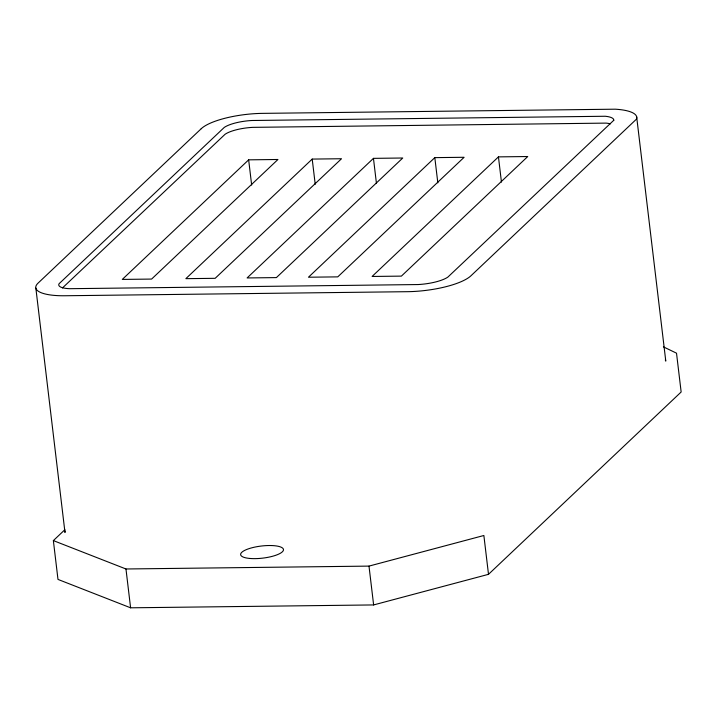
<?xml version="1.0" encoding="UTF-8"?>
<svg xmlns="http://www.w3.org/2000/svg" width="717" height="717" viewBox="0 0 717 717"><rect width="100%" height="100%" fill="white"/><g stroke="black" fill="none" stroke-linecap="round" stroke-linejoin="round"><path stroke-width="1.08" d="M65.005 530.867L64.987 532.471L35.85 288.109M62.451 287.956L225.093 134.267A25.471 7.197 -6.8 0 1 252.76 127.357L606.098 123.109A20.918 5.906 -6.8 0 1 610.382 123.835M248.656 159.837L122.302 279.415L151.601 279.074L277.954 159.488L248.656 159.837L251.658 185.049M312.209 159.084L185.855 278.662L215.154 278.321L341.516 158.735L312.209 159.084L315.22 184.296M373.458 158.358L247.096 277.945L276.403 277.596L402.757 158.009L373.458 158.358L376.461 183.57M434.816 157.632L308.462 277.219L337.77 276.87L464.123 157.283L434.816 157.632L437.827 182.844M663.422 346.858L676.516 353.176L681.15 392.002L488.501 574.326L373.629 604.933L130.602 607.81L57.987 579.417L53.363 540.6L64.897 529.684M498.449 156.88L372.096 276.457L401.395 276.117L527.748 156.53L498.449 156.88L501.452 182.091M53.363 540.6L125.968 568.984L368.995 566.107L483.867 535.5L488.501 574.326M665.295 359.97L665.788 361.108L636.651 116.746M368.995 566.107L373.629 604.933M125.968 568.984L130.602 607.81M613.788 120.277L447.865 277.103A27.443 7.753 -6.8 0 1 418.056 284.55L69.755 288.691A19.942 5.628 -6.8 0 1 59.135 283.663L224.269 127.42A25.471 7.197 -6.8 0 1 251.936 120.501L605.282 116.253A20.918 5.906 -6.8 0 1 613.788 120.277M201.253 128.693L38.064 283.125A43.074 12.162 -6.8 0 0 64.718 295.754L407.184 291.694A50.575 14.277 -6.8 0 0 470.988 275.749L636.418 119.183A44.033 12.431 -6.8 0 0 615.32 109.19L262.565 113.367A48.604 13.722 -6.8 0 0 201.253 128.693M250.108 558.48A21.582 6.095 -6.8 0 0 283.439 550.145A21.582 6.095 -6.8 0 0 252.608 547.609A21.582 6.095 -6.8 0 0 250.108 558.48"/></g></svg>
